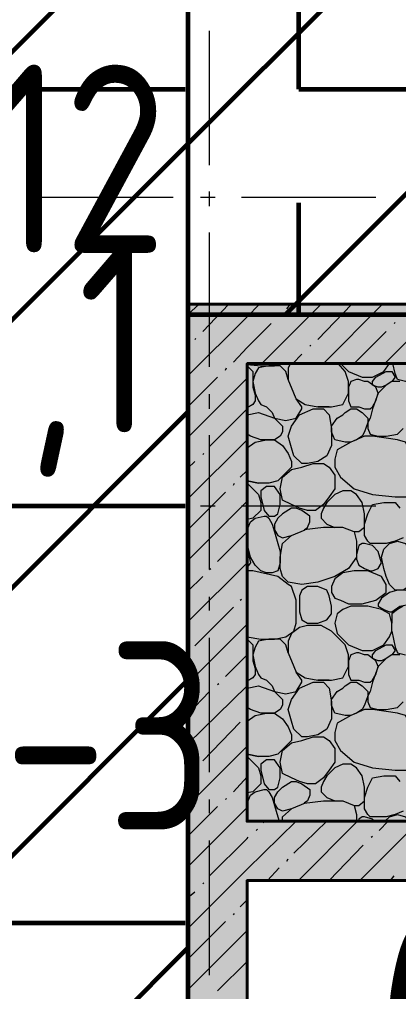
# Model space of a CAD drawing. Header units: millimetres. Extents: x -164500 to 426394, y -23753 to 102118.
# Drawn here: x -62200 to -60790, y 15770 to 19386 of the extents above; entities that cross this region are included whole.
import ezdxf

# ---------------------------------------------------------------- set-up
doc = ezdxf.new("R2010")
doc.units = ezdxf.units.MM
doc.layers.add('183 стяжка подвал', color=160, linetype='Continuous', lineweight=60)
doc.layers.add('414 скб подвал', color=160, linetype='Continuous', lineweight=60)
doc.layers.add('PDF _Геометрия', color=7, linetype='Continuous', true_color=0x1f1f1f)
doc.layers.add('PDF _Сплошная заливка', color=7, linetype='Continuous', true_color=0xffffff)
doc.styles.get("Standard").update_dxf_attribs({"font": 'ГОСТ тип А.ttf'})
doc.linetypes.add('зигзаг', pattern='A,0.00254,-5.08,[131,ltypeshp.shx,S=5.08,R=0,X=-5.08,Y=0],-10.16,[131,ltypeshp.shx,S=5.08,R=180,X=5.08,Y=0],-5.08', length=20.32254)
pattern_1 = [(45, (205553.1, 26879), (-498.4042, 498.4042), [])]
pattern_2 = [(0, (205553.1, 26879), (0, 1550.67), [1127.76, -422.91]), (90, (205553.1, 26879), (-1550.67, 9e-14), [1127.76, -422.91])]

msp = doc.modelspace()

# ---------------------------------------------------------------- hatches: boundary and pattern name
at = {"layer": '183 стяжка подвал'}
h = msp.add_hatch(dxfattribs=at)
h.set_pattern_fill('ANSI31', color=256, scale=222)
h.set_pattern_definition(pattern_1)
h.paths.add_polyline_path([(-61573.359, 21728.394), (-63094.206, 21728.394), (-63094.206, 14191.94), (-61573.359, 14191.94)])
h = msp.add_hatch(dxfattribs=at)
h.set_pattern_fill('ANSI31', color=256, scale=222)
h.set_pattern_definition(pattern_1)
h.paths.add_polyline_path([(-55566.224, 21728.394), (-61573.359, 21728.394), (-61573.359, 18288.484), (-55566.224, 18288.484)])
h.paths.add_polyline_path([(-61103.125, 19902.53), (-61103.125, 20152.475), (-57070.143, 20152.475), (-57070.143, 19902.53)], flags=16)
at = {"layer": '414 скб подвал'}
h = msp.add_hatch(dxfattribs=at)
h.set_pattern_fill('ANGLE', color=256, scale=222)
h.set_pattern_definition(pattern_2)
h.paths.add_polyline_path([(-61573.359, 21728.394), (-63094.206, 21728.394), (-63094.206, 14191.94), (-61573.359, 14191.94)])
h = msp.add_hatch(dxfattribs=at)
h.set_pattern_fill('ANGLE', color=256, scale=222)
h.set_pattern_definition(pattern_2)
h.paths.add_polyline_path([(-55566.224, 21728.394), (-61573.359, 21728.394), (-61573.359, 18288.484), (-55566.224, 18288.484)])
h.paths.add_polyline_path([(-61103.125, 19902.53), (-61103.125, 20152.475), (-57070.143, 20152.475), (-57070.143, 19902.53)], flags=16)
at = {"layer": 'PDF _Сплошная заливка', "linetype": 'зигзаг', "transparency": 33554559}
h = msp.add_hatch(color=256, dxfattribs=at)
h.paths.add_polyline_path([(-61353.069, 16403.311), (-58650.282, 16403.311), (-58650.282, 18106.321), (-61353.069, 18106.321)])
h.paths.add_polyline_path([(-114027.763, 11933.968), (-114027.763, 14632.519), (-115730.773, 14632.519), (-115730.773, 11933.968)])

# ---------------------------------------------------------------- linework, layer by layer
at = {"layer": '183 стяжка подвал'}
for points in [[(-63094.206, 21728.394), (-61573.359, 21728.394), (-61573.359, 14191.94), (-63094.206, 14191.94)], [(-61573.359, 18288.484), (-55566.224, 18288.484), (-55566.224, 21728.394), (-61573.359, 21728.394)]]:
    msp.add_lwpolyline(points, close=True, dxfattribs=at)
at = {"layer": 'PDF _Геометрия', "color": 7, "lineweight": 40}
msp.add_lwpolyline([(-63094.206, 21728.394), (-55566.224, 21728.394), (-55566.224, 18326.611), (-61353.069, 18326.611), (-61573.359, 18326.611), (-61573.359, 14191.94), (-61670.795, 14191.94), (-61670.795, 13971.65), (-61353.069, 13971.65), (-61353.069, 14191.94), (-61353.069, 16183.021), (-57650.505, 16183.021), (-57650.505, 15784.805), (-57430.215, 15784.805), (-57430.215, 16183.021), (-57430.215, 16403.311), (-58429.992, 16403.311), (-58429.992, 18106.321), (-55345.934, 18106.321), (-55345.934, 18326.611), (-55345.934, 21728.394), (-53448.052, 21728.394), (-50592.757, 21728.394)], dxfattribs=at)
at = {"layer": 'PDF _Геометрия', "color": 7, "lineweight": 9}
for points in [[(-61492.869, 18843.445), (-61492.869, 19343.333)], [(-61492.869, 18690.936), (-61492.869, 18746.009)], [(-62128.32, 18724.827), (-61628.432, 18724.827)], [(-61526.759, 18724.827), (-61471.687, 18724.827)], [(-61374.251, 18724.827), (-60874.362, 18724.827)], [(-61492.869, 18093.612), (-61492.869, 18593.5)], [(-61492.869, 17936.867), (-61492.869, 17991.94)], [(-61492.869, 17339.543), (-61492.869, 17839.431)], [(-62128.32, 17576.778), (-61628.432, 17576.778)], [(-61526.759, 17576.778), (-61471.687, 17576.778)], [(-61374.251, 17576.778), (-60874.362, 17576.778)], [(-61492.869, 17187.034), (-61492.869, 17237.87)], [(-61492.869, 16585.474), (-61492.869, 17085.362)], [(-61492.869, 16432.965), (-61492.869, 16483.801)], [(-61492.869, 15831.404), (-61492.869, 16331.293)]]:
    msp.add_lwpolyline(points, dxfattribs=at)
at = {"layer": 'PDF _Геометрия', "lineweight": 9}
for points in [[(-61573.359, 18059.721), (-61353.069, 18280.011), (-61306.469, 18326.611)], [(-61573.359, 18288.484), (-61530.996, 18326.611)], [(-61518.287, 18224.938), (-61420.851, 18326.611)], [(-61297.997, 18106.321), (-61077.707, 18326.611)], [(-61204.797, 18309.665), (-61192.088, 18326.611)], [(-61090.416, 18195.284), (-60963.326, 18326.611)], [(-61069.234, 18106.321), (-60848.944, 18326.611)], [(-60840.472, 18106.321), (-60620.182, 18326.611)], [(-61234.452, 18284.247), (-61230.215, 18288.484)], [(-61403.905, 18110.557), (-61353.069, 18165.63), (-61264.106, 18254.593)], [(-60954.853, 18106.321), (-60836.235, 18224.938)], [(-60806.581, 18254.593), (-60802.345, 18258.829)], [(-61547.941, 18195.284), (-61543.705, 18199.52)], [(-61120.07, 18169.866), (-61115.834, 18174.102)], [(-61183.615, 18106.321), (-61149.725, 18140.212)], [(-61433.56, 18080.903), (-61429.323, 18089.375)], [(-61573.359, 17945.34), (-61463.214, 18055.485)], [(-61573.359, 17830.958), (-61353.069, 18051.248)], [(-61492.869, 17797.068), (-61353.069, 17936.867)], [(-61573.359, 17602.196), (-61353.069, 17822.486)], [(-61518.287, 17767.413), (-61514.05, 17771.65)], [(-61573.359, 17716.577), (-61547.941, 17741.995)], [(-61378.487, 17682.686), (-61353.069, 17708.105)], [(-61403.905, 17653.032), (-61399.669, 17661.505)], [(-61573.359, 17487.815), (-61433.56, 17627.614)], [(-61573.359, 17373.433), (-61353.069, 17593.723)], [(-61463.214, 17369.197), (-61353.069, 17479.342)], [(-61573.359, 17144.671), (-61353.069, 17364.961)], [(-61492.869, 17339.543), (-61488.632, 17343.779)], [(-61573.359, 17259.052), (-61518.287, 17314.125)], [(-61378.487, 17225.161), (-61374.251, 17229.398)], [(-61547.941, 17055.708), (-61403.905, 17199.743)], [(-61573.359, 16915.908), (-61353.069, 17136.198)], [(-61573.359, 17030.29), (-61573.359, 17030.29)], [(-61433.56, 16941.326), (-61353.069, 17021.817)], [(-61573.359, 16691.382), (-61353.069, 16907.436)], [(-61573.359, 16801.527), (-61492.869, 16886.254)], [(-61463.214, 16911.672), (-61458.978, 16915.908)], [(-61518.287, 16627.837), (-61378.487, 16771.873)], [(-61573.359, 16462.62), (-61353.069, 16682.909)], [(-61547.941, 16598.183), (-61543.705, 16602.419)], [(-61403.905, 16513.456), (-61353.069, 16568.528)], [(-61433.56, 16483.801), (-61429.323, 16488.038)], [(-61573.359, 16348.238), (-61463.214, 16458.383)], [(-61573.359, 16233.857), (-61353.069, 16454.147)], [(-61573.359, 16005.094), (-61353.069, 16225.384), (-61170.906, 16403.311)], [(-61293.76, 16399.074), (-61285.288, 16403.311)], [(-61179.379, 16284.693), (-61056.525, 16403.311)], [(-61162.434, 16183.021), (-60942.144, 16403.311)], [(-60933.671, 16183.021), (-60713.381, 16403.311)], [(-60861.653, 16369.42), (-60827.763, 16403.311)], [(-61492.869, 16199.966), (-61353.069, 16339.766), (-61348.833, 16344.002)], [(-61319.178, 16369.42), (-61314.942, 16373.656)], [(-60891.308, 16344.002), (-60887.071, 16348.238)], [(-61048.052, 16183.021), (-60920.962, 16314.348)], [(-61204.797, 16255.039), (-61200.561, 16263.511)], [(-61276.815, 16183.021), (-61234.452, 16229.621)], [(-60819.29, 16183.021), (-60806.581, 16199.966)], [(-61518.287, 16170.312), (-61514.05, 16174.548)], [(-61573.359, 16119.476), (-61547.941, 16140.657)], [(-61378.487, 16085.585), (-61353.069, 16111.003)], [(-61403.905, 16055.931), (-61399.669, 16060.167)], [(-61573.359, 15890.713), (-61433.56, 16030.513)], [(-61573.359, 15776.332), (-61353.069, 15996.622)], [(-61463.214, 15772.096), (-61353.069, 15882.241)]]:
    msp.add_lwpolyline(points, dxfattribs=at)
at = {"layer": 'PDF _Геометрия', "color": 7, "lineweight": 40}
msp.add_lwpolyline([(-61353.069, 18106.321), (-58650.282, 18106.321), (-58650.282, 16403.311), (-61353.069, 16403.311)], close=True, dxfattribs=at)
at = {"layer": 'PDF _Геометрия', "color": 251, "lineweight": 9, "true_color": 0x686868}
for points in [[(-61353.069, 18102.084), (-61302.233, 18097.848), (-61251.397, 18097.848), (-61217.506, 18106.321)], [(-61353.069, 18097.848), (-61331.887, 18076.666), (-61331.887, 18055.485), (-61331.887, 18017.358), (-61323.415, 17987.703), (-61323.415, 17966.521), (-61331.887, 17953.812), (-61353.069, 17941.103)], [(-61192.088, 18106.321), (-61200.561, 18089.375), (-61200.561, 18047.012)], [(-61170.906, 17974.994), (-61137.016, 17953.812), (-61090.416, 17945.34), (-61039.58, 17945.34), (-60997.216, 17953.812), (-60976.035, 17996.176), (-60976.035, 18038.539), (-60988.744, 18076.666), (-61014.162, 18106.321)], [(-61005.689, 18106.321), (-60997.216, 18097.848), (-60976.035, 18076.666), (-60925.199, 18055.485), (-60887.071, 18055.485), (-60844.708, 18076.666), (-60823.526, 18106.321)], [(-60671.018, 18106.321), (-60671.018, 18097.848), (-60671.018, 18089.375), (-60692.2, 18068.194), (-60721.854, 18047.012), (-60743.036, 18038.539), (-60764.217, 18038.539), (-60793.872, 18047.012), (-60802.345, 18068.194), (-60810.817, 18106.321)], [(-60785.399, 18038.539), (-60815.054, 18038.539), (-60836.235, 18025.83), (-60865.89, 17996.176), (-60874.362, 18017.358), (-60904.017, 18038.539), (-60916.726, 18038.539), (-60937.908, 18047.012), (-60946.38, 18047.012), (-60967.562, 18038.539), (-60976.035, 18017.358), (-60976.035, 17996.176), (-60976.035, 17966.521), (-60967.562, 17945.34), (-60937.908, 17945.34), (-60916.726, 17936.867), (-60904.017, 17936.867), (-60895.544, 17936.867), (-60887.071, 17945.34), (-60874.362, 17966.521), (-60865.89, 17996.176), (-60887.071, 17936.867), (-60895.544, 17902.976), (-60904.017, 17886.031), (-60904.017, 17864.849), (-60895.544, 17843.667), (-60865.89, 17835.195), (-60836.235, 17835.195), (-60793.872, 17843.667), (-60772.69, 17864.849)], [(-61048.052, 17945.34), (-61090.416, 17945.34)], [(-61353.069, 17915.685), (-61310.706, 17924.158), (-61251.397, 17902.976), (-61221.743, 17873.322), (-61221.743, 17852.14), (-61230.215, 17835.195), (-61251.397, 17822.486), (-61302.233, 17822.486), (-61340.36, 17835.195), (-61353.069, 17843.667)], [(-61353.069, 17792.831), (-61323.415, 17814.013), (-61281.051, 17822.486), (-61251.397, 17822.486), (-61221.743, 17801.304), (-61200.561, 17771.65), (-61187.852, 17741.995), (-61187.852, 17720.814), (-61209.034, 17699.632), (-61238.688, 17669.977), (-61272.579, 17661.505), (-61310.706, 17661.505)], [(-61353.069, 17661.505), (-61310.706, 17619.141), (-61302.233, 17589.487), (-61302.233, 17559.832), (-61331.887, 17530.178), (-61353.069, 17525.942)], [(-60916.726, 17487.815), (-60916.726, 17517.469), (-60916.726, 17547.123), (-60925.199, 17589.487), (-60946.38, 17619.141), (-60967.562, 17631.85), (-60997.216, 17631.85), (-61026.871, 17619.141), (-61048.052, 17597.96), (-61056.525, 17589.487), (-61069.234, 17568.305), (-61077.707, 17547.123), (-61077.707, 17530.178), (-61056.525, 17508.996), (-61026.871, 17496.287)], [(-60772.69, 17458.16), (-60802.345, 17445.451), (-60836.235, 17436.979), (-60853.181, 17436.979), (-60895.544, 17436.979), (-60904.017, 17445.451), (-60916.726, 17466.633), (-60916.726, 17508.996), (-60904.017, 17547.123), (-60887.071, 17581.014), (-60844.708, 17589.487), (-60802.345, 17589.487), (-60785.399, 17568.305)], [(-61353.069, 17487.815), (-61340.36, 17517.469), (-61323.415, 17530.178), (-61289.524, 17538.651), (-61281.051, 17538.651), (-61272.579, 17530.178), (-61259.87, 17508.996), (-61251.397, 17479.342), (-61238.688, 17436.979), (-61230.215, 17407.324), (-61230.215, 17364.961), (-61238.688, 17335.306), (-61259.87, 17326.834), (-61281.051, 17326.834), (-61302.233, 17335.306), (-61323.415, 17356.488), (-61340.36, 17386.142), (-61353.069, 17436.979)], [(-60954.853, 17479.342), (-60997.216, 17496.287), (-61069.234, 17496.287), (-61141.252, 17487.815), (-61128.543, 17496.287), (-61120.07, 17517.469), (-61120.07, 17538.651), (-61149.725, 17559.832), (-61170.906, 17568.305), (-61187.852, 17568.305), (-61221.743, 17547.123), (-61238.688, 17530.178), (-61251.397, 17508.996), (-61251.397, 17487.815), (-61238.688, 17466.633), (-61221.743, 17458.16), (-61187.852, 17466.633), (-61137.016, 17487.815)], [(-60916.726, 17496.287), (-60937.908, 17479.342), (-60954.853, 17479.342), (-60946.38, 17445.451), (-60946.38, 17386.142), (-60976.035, 17343.779), (-61026.871, 17314.125), (-61090.416, 17292.943), (-61149.725, 17284.47), (-61200.561, 17292.943), (-61221.743, 17314.125), (-61230.215, 17343.779), (-61230.215, 17386.142), (-61221.743, 17436.979), (-61187.852, 17466.633)], [(-61353.069, 17415.797), (-61340.36, 17364.961), (-61353.069, 17348.015)], [(-61353.069, 17089.598), (-61302.233, 17081.126), (-61251.397, 17081.126), (-61209.034, 17089.598), (-61179.379, 17110.78), (-61170.906, 17140.434), (-61170.906, 17182.798), (-61170.906, 17225.161), (-61187.852, 17275.997), (-61200.561, 17284.47), (-61238.688, 17314.125), (-61331.887, 17335.306), (-61353.069, 17335.306)], [(-60772.69, 17203.98), (-60793.872, 17191.271), (-60815.054, 17174.325), (-60815.054, 17140.434), (-60823.526, 17174.325), (-60853.181, 17191.271), (-60904.017, 17203.98), (-60937.908, 17203.98), (-60967.562, 17203.98), (-60997.216, 17191.271), (-61018.398, 17174.325), (-61026.871, 17140.434), (-61018.398, 17102.307), (-60997.216, 17081.126), (-60976.035, 17059.944), (-60925.199, 17038.762), (-60887.071, 17038.762), (-60844.708, 17059.944), (-60823.526, 17089.598), (-60815.054, 17110.78), (-60802.345, 17051.471), (-60793.872, 17030.29), (-60764.217, 17021.817)], [(-60815.054, 17110.78), (-60815.054, 17140.434)], [(-61353.069, 17081.126), (-61331.887, 17059.944), (-61331.887, 17038.762), (-61331.887, 17000.635), (-61323.415, 16970.981), (-61323.415, 16949.799), (-61331.887, 16937.09), (-61353.069, 16924.381)], [(-61200.561, 17030.29), (-61209.034, 17059.944), (-61230.215, 17081.126), (-61272.579, 17081.126), (-61310.706, 17072.653), (-61323.415, 17051.471), (-61331.887, 17021.817), (-61323.415, 16979.453), (-61310.706, 16949.799), (-61302.233, 16937.09), (-61281.051, 16928.617), (-61259.87, 16907.436), (-61251.397, 16886.254), (-61209.034, 16877.781), (-61170.906, 16886.254), (-61149.725, 16920.145), (-61149.725, 16928.617), (-61170.906, 16958.272)], [(-60785.399, 17021.817), (-60815.054, 17021.817), (-60836.235, 17009.108), (-60865.89, 16979.453), (-60874.362, 17000.635), (-60904.017, 17021.817), (-60916.726, 17021.817), (-60937.908, 17030.29), (-60946.38, 17030.29), (-60967.562, 17021.817), (-60976.035, 17000.635), (-60976.035, 16979.453), (-60976.035, 16949.799), (-60967.562, 16928.617), (-60937.908, 16928.617), (-60916.726, 16920.145), (-60904.017, 16920.145), (-60895.544, 16920.145), (-60887.071, 16928.617), (-60874.362, 16949.799), (-60865.89, 16979.453), (-60887.071, 16920.145), (-60895.544, 16886.254), (-60904.017, 16869.309), (-60904.017, 16848.127), (-60895.544, 16826.945), (-60865.89, 16818.472), (-60836.235, 16818.472), (-60793.872, 16826.945), (-60772.69, 16848.127)], [(-61048.052, 16928.617), (-61090.416, 16928.617)], [(-61353.069, 16898.963), (-61310.706, 16907.436), (-61251.397, 16886.254), (-61221.743, 16856.599), (-61221.743, 16835.418), (-61230.215, 16818.472), (-61251.397, 16805.763), (-61302.233, 16805.763), (-61340.36, 16818.472), (-61353.069, 16826.945)], [(-61353.069, 16776.109), (-61323.415, 16797.291), (-61281.051, 16805.763), (-61251.397, 16805.763), (-61221.743, 16784.582), (-61200.561, 16754.927), (-61187.852, 16725.273), (-61187.852, 16704.091), (-61209.034, 16682.909), (-61238.688, 16653.255), (-61272.579, 16644.782), (-61310.706, 16644.782)], [(-61353.069, 16644.782), (-61310.706, 16602.419), (-61302.233, 16572.764), (-61302.233, 16543.11), (-61331.887, 16513.456), (-61353.069, 16509.219)], [(-60916.726, 16471.092), (-60916.726, 16500.747), (-60916.726, 16530.401), (-60925.199, 16572.764), (-60946.38, 16602.419), (-60967.562, 16615.128), (-60997.216, 16615.128), (-61026.871, 16602.419), (-61048.052, 16581.237), (-61056.525, 16572.764), (-61069.234, 16551.583), (-61077.707, 16530.401), (-61077.707, 16513.456), (-61056.525, 16492.274), (-61026.871, 16479.565)], [(-60772.69, 16441.438), (-60802.345, 16428.729), (-60836.235, 16420.256), (-60853.181, 16420.256), (-60895.544, 16420.256), (-60904.017, 16428.729), (-60916.726, 16449.911), (-60916.726, 16492.274), (-60904.017, 16530.401), (-60887.071, 16564.292), (-60844.708, 16572.764), (-60802.345, 16572.764), (-60785.399, 16551.583)], [(-61137.016, 16471.092), (-61187.852, 16449.911), (-61221.743, 16441.438), (-61238.688, 16449.911), (-61251.397, 16471.092), (-61251.397, 16492.274), (-61238.688, 16513.456), (-61221.743, 16530.401), (-61187.852, 16551.583), (-61170.906, 16551.583), (-61149.725, 16543.11), (-61120.07, 16521.928), (-61120.07, 16500.747), (-61128.543, 16479.565), (-61141.252, 16471.092), (-61069.234, 16479.565), (-60997.216, 16479.565), (-60954.853, 16462.62), (-60937.908, 16462.62), (-60916.726, 16479.565)], [(-61353.069, 16471.092), (-61340.36, 16500.747), (-61323.415, 16513.456), (-61289.524, 16521.928), (-61281.051, 16521.928), (-61272.579, 16513.456), (-61259.87, 16492.274), (-61251.397, 16462.62), (-61238.688, 16420.256), (-61234.452, 16403.311)], [(-60954.853, 16462.62), (-60946.38, 16428.729), (-60946.38, 16403.311)], [(-61348.833, 16403.311), (-61353.069, 16420.256)], [(-61221.743, 16403.311), (-61221.743, 16420.256), (-61187.852, 16449.911)], [(-60878.599, 16403.311), (-60887.071, 16411.783), (-60916.726, 16420.256), (-60925.199, 16420.256), (-60937.908, 16411.783), (-60937.908, 16403.311)], [(-60840.472, 16403.311), (-60823.526, 16420.256), (-60793.872, 16428.729), (-60764.217, 16420.256), (-60755.745, 16403.311)]]:
    msp.add_lwpolyline(points, dxfattribs=at)
at = {"layer": 'PDF _Геометрия', "color": 7, "lineweight": 30}
msp.add_lwpolyline([(-61353.069, 16403.311), (-58650.282, 16403.311), (-58650.282, 18106.321), (-61353.069, 18106.321)], close=True, dxfattribs=at)
at = {"layer": 'PDF _Геометрия', "color": 251, "lineweight": 9, "true_color": 0x686868}
for points in [[(-61281.051, 17945.34), (-61259.87, 17924.158), (-61251.397, 17902.976), (-61209.034, 17894.504), (-61170.906, 17902.976), (-61149.725, 17936.867), (-61149.725, 17945.34), (-61170.906, 17974.994), (-61179.379, 17996.176), (-61200.561, 18047.012), (-61209.034, 18076.666), (-61230.215, 18097.848), (-61272.579, 18097.848), (-61310.706, 18089.375), (-61323.415, 18068.194), (-61331.887, 18038.539), (-61323.415, 17996.176), (-61310.706, 17966.521), (-61302.233, 17953.812)], [(-60815.054, 18038.539), (-60836.235, 18025.83), (-60853.181, 18017.358), (-60865.89, 18017.358), (-60887.071, 18025.83), (-60887.071, 18038.539), (-60874.362, 18055.485), (-60836.235, 18076.666), (-60815.054, 18076.666), (-60802.345, 18055.485)], [(-61179.379, 17763.177), (-61187.852, 17792.831), (-61200.561, 17835.195), (-61187.852, 17873.322), (-61158.197, 17915.685), (-61107.361, 17936.867), (-61069.234, 17936.867), (-61048.052, 17915.685), (-61039.58, 17864.849), (-61039.58, 17801.304), (-61056.525, 17763.177), (-61090.416, 17741.995), (-61128.543, 17733.523), (-61141.252, 17733.523), (-61149.725, 17733.523)], [(-60946.38, 17822.486), (-60967.562, 17814.013), (-60988.744, 17814.013), (-61026.871, 17822.486), (-61039.58, 17852.14), (-61039.58, 17873.322), (-61018.398, 17902.976), (-60997.216, 17915.685), (-60988.744, 17924.158), (-60967.562, 17936.867), (-60946.38, 17936.867), (-60925.199, 17924.158), (-60904.017, 17902.976), (-60904.017, 17886.031), (-60916.726, 17852.14), (-60925.199, 17835.195)], [(-61026.871, 17750.468), (-61026.871, 17720.814), (-61005.689, 17682.686), (-60954.853, 17640.323), (-60887.071, 17619.141), (-60802.345, 17610.669), (-60751.508, 17610.669), (-60713.381, 17648.796), (-60713.381, 17682.686), (-60721.854, 17720.814), (-60743.036, 17771.65), (-60764.217, 17814.013), (-60793.872, 17822.486), (-60887.071, 17835.195), (-60916.726, 17835.195), (-60967.562, 17814.013), (-61018.398, 17784.359)], [(-61187.852, 17712.341), (-61149.725, 17720.814), (-61107.361, 17733.523), (-61069.234, 17733.523), (-61048.052, 17720.814), (-61026.871, 17691.159), (-61026.871, 17669.977), (-61026.871, 17640.323), (-61048.052, 17610.669), (-61069.234, 17581.014), (-61098.889, 17559.832), (-61128.543, 17559.832), (-61158.197, 17568.305), (-61187.852, 17581.014), (-61221.743, 17597.96), (-61230.215, 17640.323), (-61221.743, 17682.686)], [(-61353.069, 17669.977), (-61310.706, 17661.505)], [(-61281.051, 17648.796), (-61302.233, 17631.85), (-61302.233, 17610.669), (-61289.524, 17559.832), (-61272.579, 17538.651), (-61251.397, 17538.651), (-61238.688, 17547.123), (-61230.215, 17581.014), (-61230.215, 17619.141), (-61251.397, 17648.796)], [(-60887.071, 17428.506), (-60916.726, 17436.979), (-60925.199, 17436.979), (-60937.908, 17428.506), (-60946.38, 17394.615), (-60946.38, 17377.67), (-60937.908, 17356.488), (-60916.726, 17343.779), (-60895.544, 17335.306), (-60887.071, 17335.306), (-60865.89, 17343.779), (-60853.181, 17364.961), (-60865.89, 17407.324)], [(-60743.036, 17394.615), (-60734.563, 17377.67), (-60734.563, 17343.779), (-60734.563, 17305.652), (-60751.508, 17275.997), (-60772.69, 17263.288), (-60802.345, 17263.288), (-60823.526, 17284.47), (-60836.235, 17314.125), (-60844.708, 17343.779), (-60853.181, 17386.142), (-60844.708, 17415.797), (-60823.526, 17436.979), (-60793.872, 17445.451), (-60764.217, 17436.979)], [(-61039.58, 17254.816), (-61026.871, 17233.634), (-61005.689, 17225.161), (-60976.035, 17212.452), (-60925.199, 17212.452), (-60874.362, 17225.161), (-60836.235, 17254.816), (-60836.235, 17284.47), (-60853.181, 17314.125), (-60904.017, 17335.306), (-60954.853, 17335.306), (-60997.216, 17326.834), (-61026.871, 17305.652), (-61039.58, 17275.997)], [(-61158.197, 17182.798), (-61149.725, 17153.144), (-61128.543, 17140.434), (-61090.416, 17140.434), (-61056.525, 17153.144), (-61039.58, 17174.325), (-61039.58, 17203.98), (-61048.052, 17242.107), (-61056.525, 17263.288), (-61090.416, 17275.997), (-61128.543, 17275.997), (-61149.725, 17263.288), (-61158.197, 17242.107)], [(-60853.181, 17233.634), (-60865.89, 17212.452), (-60865.89, 17203.98), (-60844.708, 17191.271), (-60823.526, 17182.798), (-60815.054, 17182.798), (-60785.399, 17203.98), (-60743.036, 17212.452), (-60734.563, 17225.161), (-60734.563, 17242.107), (-60743.036, 17254.816), (-60764.217, 17263.288), (-60793.872, 17263.288), (-60823.526, 17254.816)], [(-61170.906, 16958.272), (-61137.016, 16937.09), (-61090.416, 16928.617), (-61039.58, 16928.617), (-60997.216, 16937.09), (-60976.035, 16979.453), (-60976.035, 17021.817), (-60988.744, 17059.944), (-61018.398, 17089.598), (-61039.58, 17110.78), (-61077.707, 17131.962), (-61128.543, 17131.962), (-61158.197, 17123.489), (-61187.852, 17102.307), (-61200.561, 17072.653), (-61200.561, 17030.29), (-61179.379, 16979.453)], [(-60815.054, 17021.817), (-60836.235, 17009.108), (-60853.181, 17000.635), (-60865.89, 17000.635), (-60887.071, 17009.108), (-60887.071, 17021.817), (-60874.362, 17038.762), (-60836.235, 17059.944), (-60815.054, 17059.944), (-60802.345, 17038.762)], [(-61179.379, 16746.455), (-61187.852, 16776.109), (-61200.561, 16818.472), (-61187.852, 16856.599), (-61158.197, 16898.963), (-61107.361, 16920.145), (-61069.234, 16920.145), (-61048.052, 16898.963), (-61039.58, 16848.127), (-61039.58, 16784.582), (-61056.525, 16746.455), (-61090.416, 16725.273), (-61128.543, 16716.8), (-61141.252, 16716.8), (-61149.725, 16716.8)], [(-60946.38, 16805.763), (-60967.562, 16797.291), (-60988.744, 16797.291), (-61026.871, 16805.763), (-61039.58, 16835.418), (-61039.58, 16856.599), (-61018.398, 16886.254), (-60997.216, 16898.963), (-60988.744, 16907.436), (-60967.562, 16920.145), (-60946.38, 16920.145), (-60925.199, 16907.436), (-60904.017, 16886.254), (-60904.017, 16869.309), (-60916.726, 16835.418), (-60925.199, 16818.472)], [(-61026.871, 16733.746), (-61026.871, 16704.091), (-61005.689, 16665.964), (-60954.853, 16623.601), (-60887.071, 16602.419), (-60802.345, 16593.946), (-60751.508, 16593.946), (-60713.381, 16632.073), (-60713.381, 16665.964), (-60721.854, 16704.091), (-60743.036, 16754.927), (-60764.217, 16797.291), (-60793.872, 16805.763), (-60887.071, 16818.472), (-60916.726, 16818.472), (-60967.562, 16797.291), (-61018.398, 16767.636)], [(-61187.852, 16695.618), (-61149.725, 16704.091), (-61107.361, 16716.8), (-61069.234, 16716.8), (-61048.052, 16704.091), (-61026.871, 16674.437), (-61026.871, 16653.255), (-61026.871, 16623.601), (-61048.052, 16593.946), (-61069.234, 16564.292), (-61098.889, 16543.11), (-61128.543, 16543.11), (-61158.197, 16551.583), (-61187.852, 16564.292), (-61221.743, 16581.237), (-61230.215, 16623.601), (-61221.743, 16665.964)], [(-61353.069, 16653.255), (-61310.706, 16644.782)], [(-61281.051, 16632.073), (-61302.233, 16615.128), (-61302.233, 16593.946), (-61289.524, 16543.11), (-61272.579, 16521.928), (-61251.397, 16521.928), (-61238.688, 16530.401), (-61230.215, 16564.292), (-61230.215, 16602.419), (-61251.397, 16632.073)]]:
    msp.add_lwpolyline(points, close=True, dxfattribs=at)
at = {"layer": 'PDF _Сплошная заливка', "linetype": 'зигзаг', "lineweight": 5, "transparency": 33554559}
for points in [[(-61573.359, 18326.611), (-61573.359, 14191.94), (-61353.086, 18326.611), (-61353.086, 14191.94)], [(-61353.069, 18326.611), (-61353.069, 18106.321), (-55345.934, 18326.611), (-55345.934, 18106.321)], [(-61353.069, 16403.311), (-61353.069, 16183.021), (-57430.232, 16403.311), (-57430.232, 16183.021)]]:
    msp.add_solid(points, dxfattribs=at)

# ---------------------------------------------------------------- texts
at = {"char_height": 700, "attachment_point": 4}
for s, insert in [('0.12', (-62871.135, 18867.441)), ('31,1', (-62854.213, 18116.606)), ('П-3', (-62756.912, 16720.546)), ('0.13', (-60863.924, 15690.347))]:
    msp.add_mtext(s, dxfattribs=dict(at, insert=insert))

doc.saveas('drawing.dxf')
